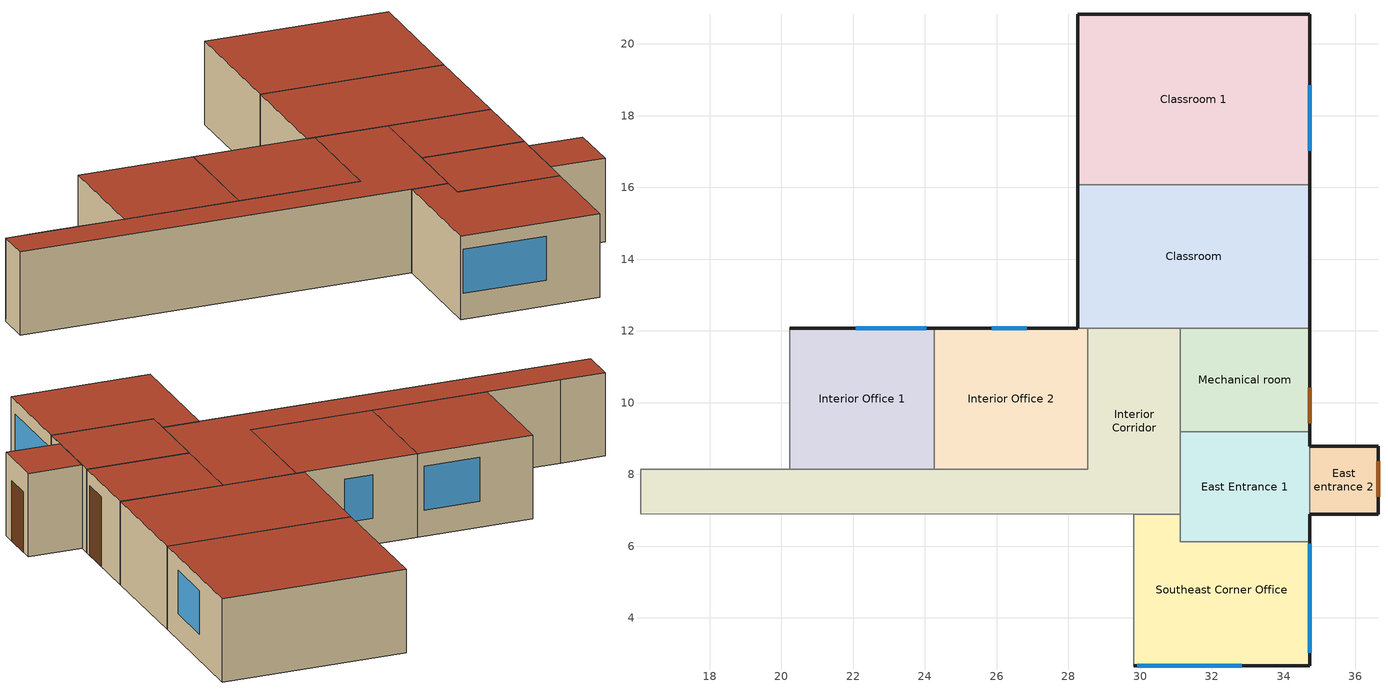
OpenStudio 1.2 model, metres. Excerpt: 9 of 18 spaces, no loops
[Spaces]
Southeast Corner Office
 floor ground: 31.12,6.9 31.12,6.13 34.72,6.13 34.72,2.67 29.83,2.67 29.83,6.9 z0
 wall outside: 29.83,2.67 34.72,2.67 34.72,6.13 z0:2.95
 wall to Interior Corridor: 31.12,6.9 29.83,6.9 z0:2.95
 wall to East Entrance 1: 34.72,6.13 31.12,6.13 31.12,6.9 z0:2.95
 wall to South offices: 29.83,6.9 29.83,2.67 z0:2.95
 window: 29.92,2.67 32.83,2.67 / 34.72,3.03 34.72,6.06 z0.91:2.46
 roof outside: 34.72,2.67 34.72,6.13 31.12,6.13 31.12,6.9 29.83,6.9 29.83,2.67 z2.95
East Entrance 1
 floor ground: 34.72,9.19 34.72,6.13 31.12,6.13 31.12,9.19 z0
 wall outside: 34.72,6.13 34.72,6.9 / 34.72,8.79 34.72,9.19 z0:2.95
 wall to Interior Corridor: 31.12,9.19 31.12,6.9 z0:2.95
 wall to Mechanical room: 34.72,9.19 31.12,9.19 z0:2.95
 wall to East entrance 2: 34.72,6.9 34.72,8.79 z0:2.95
 roof outside: 34.72,6.13 34.72,9.19 31.12,9.19 31.12,6.13 z2.95
Interior Corridor
 floor ground: 31.12,12.08 31.12,6.9 16.07,6.91 16.07,8.15 28.55,8.15 28.55,12.08 z0
 wall to South offices: 16.07,6.91 29.83,6.9 z0:2.95
 wall to Seating area: 16.07,8.15 16.07,6.91 z0:2.95
 wall to Seating area - washrooms: 17.64,8.15 16.07,8.15 z0:2.95
 wall to Business centre: 20.23,8.15 17.64,8.15 z0:2.95
 wall to Interior Office 1: 24.26,8.15 20.23,8.15 z0:2.95
 wall to Interior Office 2: 28.55,12.08 28.55,8.15 24.26,8.15 z0:2.95
 wall to Classroom: 31.12,12.08 28.55,12.08 z0:2.95
 wall to Mechanical room: 31.12,9.19 31.12,12.08 z0:2.95
 roof outside: 31.12,6.9 31.12,12.08 28.55,12.08 28.55,8.15 16.07,8.15 16.07,6.91 z2.95
East entrance 2
 floor ground: 36.63,8.79 36.63,6.9 34.72,6.9 34.72,8.79 z0
 wall outside: 34.72,6.9 36.63,6.9 36.63,8.79 34.72,8.79 z0:2.95
 door: 36.63,7.38 36.63,8.36 z0:2.13
 roof outside: 36.63,6.9 36.63,8.79 34.72,8.79 34.72,6.9 z2.95
Interior Office 1
 floor ground: 24.26,12.08 24.26,8.15 20.23,8.15 20.23,12.08 z0
 wall outside: 24.26,12.08 20.23,12.08 z0:2.95
 wall to Business centre: 20.23,12.08 20.23,8.15 z0:2.95
 wall to Interior Office 2: 24.26,8.15 24.26,12.08 z0:2.95
 window: 24.04,12.08 22.08,12.08 z0.91:2.46
 roof outside: 24.26,8.15 24.26,12.08 20.23,12.08 20.23,8.15 z2.95
Interior Office 2
 floor ground: 28.55,12.08 28.55,8.15 24.26,8.15 24.26,12.08 z0
 wall outside: 28.26,12.08 24.26,12.08 z0:2.95
 wall to Classroom: 28.55,12.08 28.26,12.08 z0:2.95
 window: 26.84,12.08 25.86,12.08 z0.91:2.46
 roof outside: 28.55,8.15 28.55,12.08 24.26,12.08 24.26,8.15 z2.95
Mechanical room
 floor ground: 34.72,12.08 34.72,9.19 31.12,9.19 31.12,12.08 z0
 wall outside: 34.72,9.19 34.72,12.08 z0:2.95
 wall to Classroom: 34.72,12.08 31.12,12.08 z0:2.95
 door: 34.72,9.43 34.72,10.41 z0:2.46
 roof outside: 34.72,9.19 34.72,12.08 31.12,12.08 31.12,9.19 z2.95
Classroom
 floor ground: 34.72,16.08 34.72,12.08 28.26,12.08 28.26,16.08 z0
 wall outside: 28.26,16.08 28.26,12.08 / 34.72,12.08 34.72,16.08 z0:2.95
 wall to Classroom 1: 34.72,16.08 28.26,16.08 z0:2.95
 roof outside: 34.72,12.08 34.72,16.08 28.26,16.08 28.26,12.08 z2.95
Classroom 1
 floor ground: 34.72,20.82 34.72,16.08 28.26,16.08 28.26,20.82 z0
 wall outside: 34.72,16.08 34.72,20.82 28.26,20.82 28.26,16.08 z0:2.95
 window: 34.72,17.02 34.72,18.85 z0.91:2.46
 roof outside: 34.72,16.08 34.72,20.82 28.26,20.82 28.26,16.08 z2.95
[Schedule:Day]
satNECB-C-Occ 1: 1, 0, 0, 2, 0, 0, 3, 0, 0, 4, 0, 0, 5, 0, 0, 6, 0, 0, 7, 0, 0, 8, 0, 0, 9, 0, 0.1, 10, 0, 0.2, 11, 0, 0.5, 12, 0, 0.6, 13, 0, 0.8, 14, 0, 0.9, 15, 0, 0.9, 16, 0, 0.9, 17, 0, 0.8, 18, 0, 0.7, 19, 0, 0.5, 20, 0, 0.2, 21, 0, 0.2, 22, 0, 0, 23, 0, 0, 24, 0, 0
wkdNECB-C-Occ 1: 1, 0, 0, 2, 0, 0, 3, 0, 0, 4, 0, 0, 5, 0, 0, 6, 0, 0, 7, 0, 0, 8, 0, 0, 9, 0, 0.1, 10, 0, 0.2, 11, 0, 0.5, 12, 0, 0.5, 13, 0, 0.7, 14, 0, 0.7, 15, 0, 0.7, 16, 0, 0.7, 17, 0, 0.8, 18, 0, 0.7, 19, 0, 0.5, 20, 0, 0.3, 21, 0, 0.3, 22, 0, 0, 23, 0, 0, 24, 0, 0
sunNECB-C-Ltg 1; sunNECB-C-Equ 1; sunNECB-C-Proc 1: 1, 0, 0.05, 2, 0, 0.05, 3, 0, 0.05, 4, 0, 0.05, 5, 0, 0.05, 6, 0, 0.05, 7, 0, 0.05, 8, 0, 0.05, 9, 0, 0.05, 10, 0, 0.05, 11, 0, 0.5, 12, 0, 0.9, 13, 0, 0.9, 14, 0, 0.9, 15, 0, 0.9, 16, 0, 0.9, 17, 0, 0.9, 18, 0, 0.9, 19, 0, 0.6, 20, 0, 0.05, 21, 0, 0.05, 22, 0, 0.05, 23, 0, 0.05, 24, 0, 0.05
satNECB-C-Ltg 1; wkdNECB-C-Ltg 1; satNECB-C-Equ 1; wkdNECB-C-Equ 1; satNECB-C-Proc 1; wkdNECB-C-Proc 1: 1, 0, 0.05, 2, 0, 0.05, 3, 0, 0.05, 4, 0, 0.05, 5, 0, 0.05, 6, 0, 0.05, 7, 0, 0.05, 8, 0, 0.05, 9, 0, 0.5, 10, 0, 0.9, 11, 0, 0.9, 12, 0, 0.9, 13, 0, 0.9, 14, 0, 0.9, 15, 0, 0.9, 16, 0, 0.9, 17, 0, 0.9, 18, 0, 0.9, 19, 0, 0.9, 20, 0, 0.6, 21, 0, 0.5, 22, 0, 0.05, 23, 0, 0.05, 24, 0, 0.05
sunNECB-C-HW 1: 1, 0, 0.05, 2, 0, 0.05, 3, 0, 0.05, 4, 0, 0.05, 5, 0, 0.05, 6, 0, 0.05, 7, 0, 0.05, 8, 0, 0.05, 9, 0, 0.05, 10, 0, 0.05, 11, 0, 0.1, 12, 0, 0.2, 13, 0, 0.4, 14, 0, 0.8, 15, 0, 0.8, 16, 0, 0.6, 17, 0, 0.4, 18, 0, 0.3, 19, 0, 0.2, 20, 0, 0.05, 21, 0, 0.05, 22, 0, 0.05, 23, 0, 0.05, 24, 0, 0.05
satNECB-C-HW 1: 1, 0, 0.05, 2, 0, 0.05, 3, 0, 0.05, 4, 0, 0.05, 5, 0, 0.05, 6, 0, 0.05, 7, 0, 0.05, 8, 0, 0.05, 9, 0, 0.1, 10, 0, 0.2, 11, 0, 0.3, 12, 0, 0.5, 13, 0, 0.9, 14, 0, 0.9, 15, 0, 0.9, 16, 0, 0.9, 17, 0, 0.7, 18, 0, 0.5, 19, 0, 0.3, 20, 0, 0.2, 21, 0, 0.2, 22, 0, 0.05, 23, 0, 0.05, 24, 0, 0.05
wkdNECB-C-HW 1: 1, 0, 0.05, 2, 0, 0.05, 3, 0, 0.05, 4, 0, 0.05, 5, 0, 0.05, 6, 0, 0.05, 7, 0, 0.05, 8, 0, 0.05, 9, 0, 0.1, 10, 0, 0.2, 11, 0, 0.3, 12, 0, 0.4, 13, 0, 0.8, 14, 0, 0.8, 15, 0, 0.8, 16, 0, 0.8, 17, 0, 0.6, 18, 0, 0.4, 19, 0, 0.3, 20, 0, 0.2, 21, 0, 0.2, 22, 0, 0.05, 23, 0, 0.05, 24, 0, 0.05
sunNECB-E-Fan 1; sunNECB-E-Occ 1; sunNECB-D-Fan 1; satNECB-D-Fan 1; sunNECB-D-Occ 1; satNECB-D-Occ 1: 1, 0, 0, 2, 0, 0, 3, 0, 0, 4, 0, 0, 5, 0, 0, 6, 0, 0, 7, 0, 0, 8, 0, 0, 9, 0, 0, 10, 0, 0, 11, 0, 0, 12, 0, 0, 13, 0, 0, 14, 0, 0, 15, 0, 0, 16, 0, 0, 17, 0, 0, 18, 0, 0, 19, 0, 0, 20, 0, 0, 21, 0, 0, 22, 0, 0, 23, 0, 0, 24, 0, 0
satNECB-E-Fan 1: 1, 0, 0, 2, 0, 0, 3, 0, 0, 4, 0, 0, 5, 0, 0, 6, 0, 0, 7, 0, 0, 8, 0, 0, 9, 0, 1, 10, 0, 1, 11, 0, 1, 12, 0, 1, 13, 0, 1, 14, 0, 1, 15, 0, 1, 16, 0, 1, 17, 0, 1, 18, 0, 0, 19, 0, 0, 20, 0, 0, 21, 0, 0, 22, 0, 0, 23, 0, 0, 24, 0, 0
wkdNECB-E-Fan 1: 1, 0, 0, 2, 0, 0, 3, 0, 0, 4, 0, 0, 5, 0, 0, 6, 0, 0, 7, 0, 0, 8, 0, 1, 9, 0, 1, 10, 0, 1, 11, 0, 1, 12, 0, 1, 13, 0, 1, 14, 0, 1, 15, 0, 1, 16, 0, 1, 17, 0, 1, 18, 0, 1, 19, 0, 1, 20, 0, 0, 21, 0, 0, 22, 0, 0, 23, 0, 0, 24, 0, 0
satNECB-E-Occ 1: 1, 0, 0, 2, 0, 0, 3, 0, 0, 4, 0, 0, 5, 0, 0, 6, 0, 0, 7, 0, 0, 8, 0, 0, 9, 0, 0, 10, 0, 0.2, 11, 0, 0.2, 12, 0, 0.2, 13, 0, 0.2, 14, 0, 0.1, 15, 0, 0.1, 16, 0, 0.1, 17, 0, 0.1, 18, 0, 0, 19, 0, 0, 20, 0, 0, 21, 0, 0, 22, 0, 0, 23, 0, 0, 24, 0, 0
wkdNECB-E-Occ 1: 1, 0, 0, 2, 0, 0, 3, 0, 0, 4, 0, 0, 5, 0, 0, 6, 0, 0, 7, 0, 0, 8, 0, 0, 9, 0, 0.2, 10, 0, 0.7, 11, 0, 0.9, 12, 0, 0.9, 13, 0, 0.9, 14, 0, 0.9, 15, 0, 0.5, 16, 0, 0.9, 17, 0, 0.8, 18, 0, 0.8, 19, 0, 0.2, 20, 0, 0, 21, 0, 0, 22, 0, 0, 23, 0, 0, 24, 0, 0
sunNECB-E-Ltg 1; sunNECB-E-Equ 1; sunNECB-E-HW 1; sunNECB-E-Proc 1; sunNECB-D-Ltg 1; satNECB-D-Ltg 1; sunNECB-D-Equ 1; satNECB-D-Equ 1; sunNECB-D-HW 1; satNECB-D-HW 1; sunNECB-D-Proc 1; satNECB-D-Proc 1: 1, 0, 0.05, 2, 0, 0.05, 3, 0, 0.05, 4, 0, 0.05, 5, 0, 0.05, 6, 0, 0.05, 7, 0, 0.05, 8, 0, 0.05, 9, 0, 0.05, 10, 0, 0.05, 11, 0, 0.05, 12, 0, 0.05, 13, 0, 0.05, 14, 0, 0.05, 15, 0, 0.05, 16, 0, 0.05, 17, 0, 0.05, 18, 0, 0.05, 19, 0, 0.05, 20, 0, 0.05, 21, 0, 0.05, 22, 0, 0.05, 23, 0, 0.05, 24, 0, 0.05
satNECB-E-Ltg 1; satNECB-E-Equ 1; satNECB-E-Proc 1: 1, 0, 0.05, 2, 0, 0.05, 3, 0, 0.05, 4, 0, 0.05, 5, 0, 0.05, 6, 0, 0.05, 7, 0, 0.05, 8, 0, 0.05, 9, 0, 0.05, 10, 0, 0.5, 11, 0, 0.9, 12, 0, 0.9, 13, 0, 0.9, 14, 0, 0.9, 15, 0, 0.9, 16, 0, 0.7, 17, 0, 0.5, 18, 0, 0.05, 19, 0, 0.05, 20, 0, 0.05, 21, 0, 0.05, 22, 0, 0.05, 23, 0, 0.05, 24, 0, 0.05
wkdNECB-E-Ltg 1; wkdNECB-E-Equ 1; wkdNECB-E-Proc 1: 1, 0, 0.05, 2, 0, 0.05, 3, 0, 0.05, 4, 0, 0.05, 5, 0, 0.05, 6, 0, 0.05, 7, 0, 0.05, 8, 0, 0.05, 9, 0, 0.4, 10, 0, 0.7, 11, 0, 0.9, 12, 0, 0.9, 13, 0, 0.9, 14, 0, 0.9, 15, 0, 0.9, 16, 0, 0.9, 17, 0, 0.9, 18, 0, 0.9, 19, 0, 0.4, 20, 0, 0.05, 21, 0, 0.05, 22, 0, 0.05, 23, 0, 0.05, 24, 0, 0.05
satNECB-E-HW 1: 1, 0, 0.05, 2, 0, 0.05, 3, 0, 0.05, 4, 0, 0.05, 5, 0, 0.05, 6, 0, 0.05, 7, 0, 0.05, 8, 0, 0.05, 9, 0, 0.05, 10, 0, 0.05, 11, 0, 0.2, 12, 0, 0.2, 13, 0, 0.4, 14, 0, 0.2, 15, 0, 0.2, 16, 0, 0.2, 17, 0, 0.05, 18, 0, 0.05, 19, 0, 0.05, 20, 0, 0.05, 21, 0, 0.05, 22, 0, 0.05, 23, 0, 0.05, 24, 0, 0.05
wkdNECB-E-HW 1: 1, 0, 0.05, 2, 0, 0.05, 3, 0, 0.05, 4, 0, 0.05, 5, 0, 0.05, 6, 0, 0.05, 7, 0, 0.05, 8, 0, 0.05, 9, 0, 0.1, 10, 0, 0.4, 11, 0, 0.5, 12, 0, 0.5, 13, 0, 0.7, 14, 0, 0.9, 15, 0, 0.8, 16, 0, 0.7, 17, 0, 0.8, 18, 0, 0.3, 19, 0, 0.05, 20, 0, 0.05, 21, 0, 0.05, 22, 0, 0.05, 23, 0, 0.05, 24, 0, 0.05
wkdNECB-D-Fan 1: 1, 0, 0, 2, 0, 0, 3, 0, 0, 4, 0, 0, 5, 0, 0, 6, 0, 0, 7, 0, 0, 8, 0, 1, 9, 0, 1, 10, 0, 1, 11, 0, 1, 12, 0, 1, 13, 0, 1, 14, 0, 1, 15, 0, 1, 16, 0, 1, 17, 0, 1, 18, 0, 1, 19, 0, 1, 20, 0, 1, 21, 0, 1, 22, 0, 1, 23, 0, 1, 24, 0, 0
wkdNECB-D-Occ 1: 1, 0, 0, 2, 0, 0, 3, 0, 0, 4, 0, 0, 5, 0, 0, 6, 0, 0, 7, 0, 0, 8, 0, 0, 9, 0, 0.1, 10, 0, 0.9, 11, 0, 0.9, 12, 0, 0.9, 13, 0, 0.8, 14, 0, 0.8, 15, 0, 0.8, 16, 0, 0.8, 17, 0, 0.5, 18, 0, 0.2, 19, 0, 0.1, 20, 0, 0.3, 21, 0, 0.3, 22, 0, 0.3, 23, 0, 0.1, 24, 0, 0
wkdNECB-D-Ltg 1; wkdNECB-D-Equ 1; wkdNECB-D-Proc 1: 1, 0, 0.05, 2, 0, 0.05, 3, 0, 0.05, 4, 0, 0.05, 5, 0, 0.05, 6, 0, 0.05, 7, 0, 0.05, 8, 0, 0.05, 9, 0, 0.3, 10, 0, 0.9, 11, 0, 0.9, 12, 0, 0.9, 13, 0, 0.9, 14, 0, 0.9, 15, 0, 0.9, 16, 0, 0.9, 17, 0, 0.7, 18, 0, 0.5, 19, 0, 0.5, 20, 0, 0.7, 21, 0, 0.7, 22, 0, 0.7, 23, 0, 0.3, 24, 0, 0.05
wkdNECB-D-HW 1: 1, 0, 0.05, 2, 0, 0.05, 3, 0, 0.05, 4, 0, 0.05, 5, 0, 0.05, 6, 0, 0.05, 7, 0, 0.05, 8, 0, 0.05, 9, 0, 0.5, 10, 0, 0.5, 11, 0, 0.9, 12, 0, 0.9, 13, 0, 0.9, 14, 0, 0.9, 15, 0, 0.9, 16, 0, 0.9, 17, 0, 0.7, 18, 0, 0.3, 19, 0, 0.5, 20, 0, 0.5, 21, 0, 0.5, 22, 0, 0.3, 23, 0, 0.05, 24, 0, 0.05
sunNECB-D-Htg 1; satNECB-D-Htg 1: 1, 0, 18, 2, 0, 18, 3, 0, 18, 4, 0, 18, 5, 0, 18, 6, 0, 18, 7, 0, 18, 8, 0, 18, 9, 0, 18, 10, 0, 18, 11, 0, 18, 12, 0, 18, 13, 0, 18, 14, 0, 18, 15, 0, 18, 16, 0, 18, 17, 0, 18, 18, 0, 18, 19, 0, 18, 20, 0, 18, 21, 0, 18, 22, 0, 18, 23, 0, 18, 24, 0, 18
wkdNECB-D-Htg 1: 1, 0, 18, 2, 0, 18, 3, 0, 18, 4, 0, 18, 5, 0, 18, 6, 0, 18, 7, 0, 18, 8, 0, 20, 9, 0, 22, 10, 0, 22, 11, 0, 22, 12, 0, 22, 13, 0, 22, 14, 0, 22, 15, 0, 22, 16, 0, 22, 17, 0, 22, 18, 0, 22, 19, 0, 22, 20, 0, 22, 21, 0, 22, 22, 0, 22, 23, 0, 22, 24, 0, 18
sunNECB-D-Clg 1; satNECB-D-Clg 1: 1, 0, 35, 2, 0, 35, 3, 0, 35, 4, 0, 35, 5, 0, 35, 6, 0, 35, 7, 0, 35, 8, 0, 35, 9, 0, 35, 10, 0, 35, 11, 0, 35, 12, 0, 35, 13, 0, 35, 14, 0, 35, 15, 0, 35, 16, 0, 35, 17, 0, 35, 18, 0, 35, 19, 0, 35, 20, 0, 35, 21, 0, 35, 22, 0, 35, 23, 0, 35, 24, 0, 35
wkdNECB-D-Clg 1: 1, 0, 35, 2, 0, 35, 3, 0, 35, 4, 0, 35, 5, 0, 35, 6, 0, 35, 7, 0, 35, 8, 0, 24, 9, 0, 24, 10, 0, 24, 11, 0, 24, 12, 0, 24, 13, 0, 24, 14, 0, 24, 15, 0, 24, 16, 0, 24, 17, 0, 24, 18, 0, 24, 19, 0, 24, 20, 0, 24, 21, 0, 24, 22, 0, 24, 23, 0, 24, 24, 0, 35
